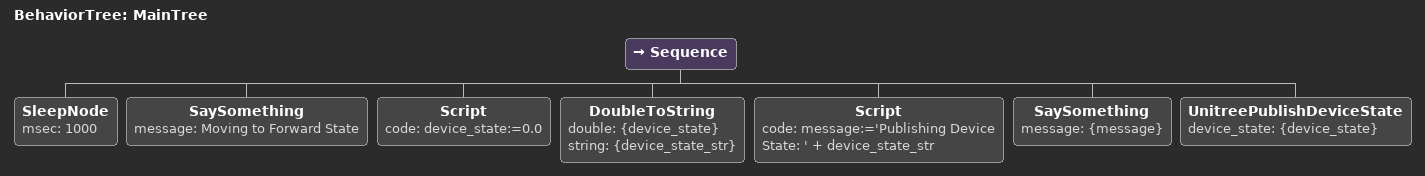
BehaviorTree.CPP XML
<root BTCPP_format="4">
    <BehaviorTree ID="MainTree">
        <Sequence>

            <!-- Give some time to set the publisher up -->
            <SleepNode msec="1000" />

            <!-- Publish Device State -->
            <SaySomething message="Moving to Forward State" />
            <Script code="device_state:=0.0"/>
            <DoubleToString double="{device_state}" string="{device_state_str}"/>
            <Script code="message:='Publishing Device State: ' + device_state_str"/>
            <SaySomething message="{message}" />
            <UnitreePublishDeviceState device_state="{device_state}"/>

        </Sequence>
    </BehaviorTree>
</root>
